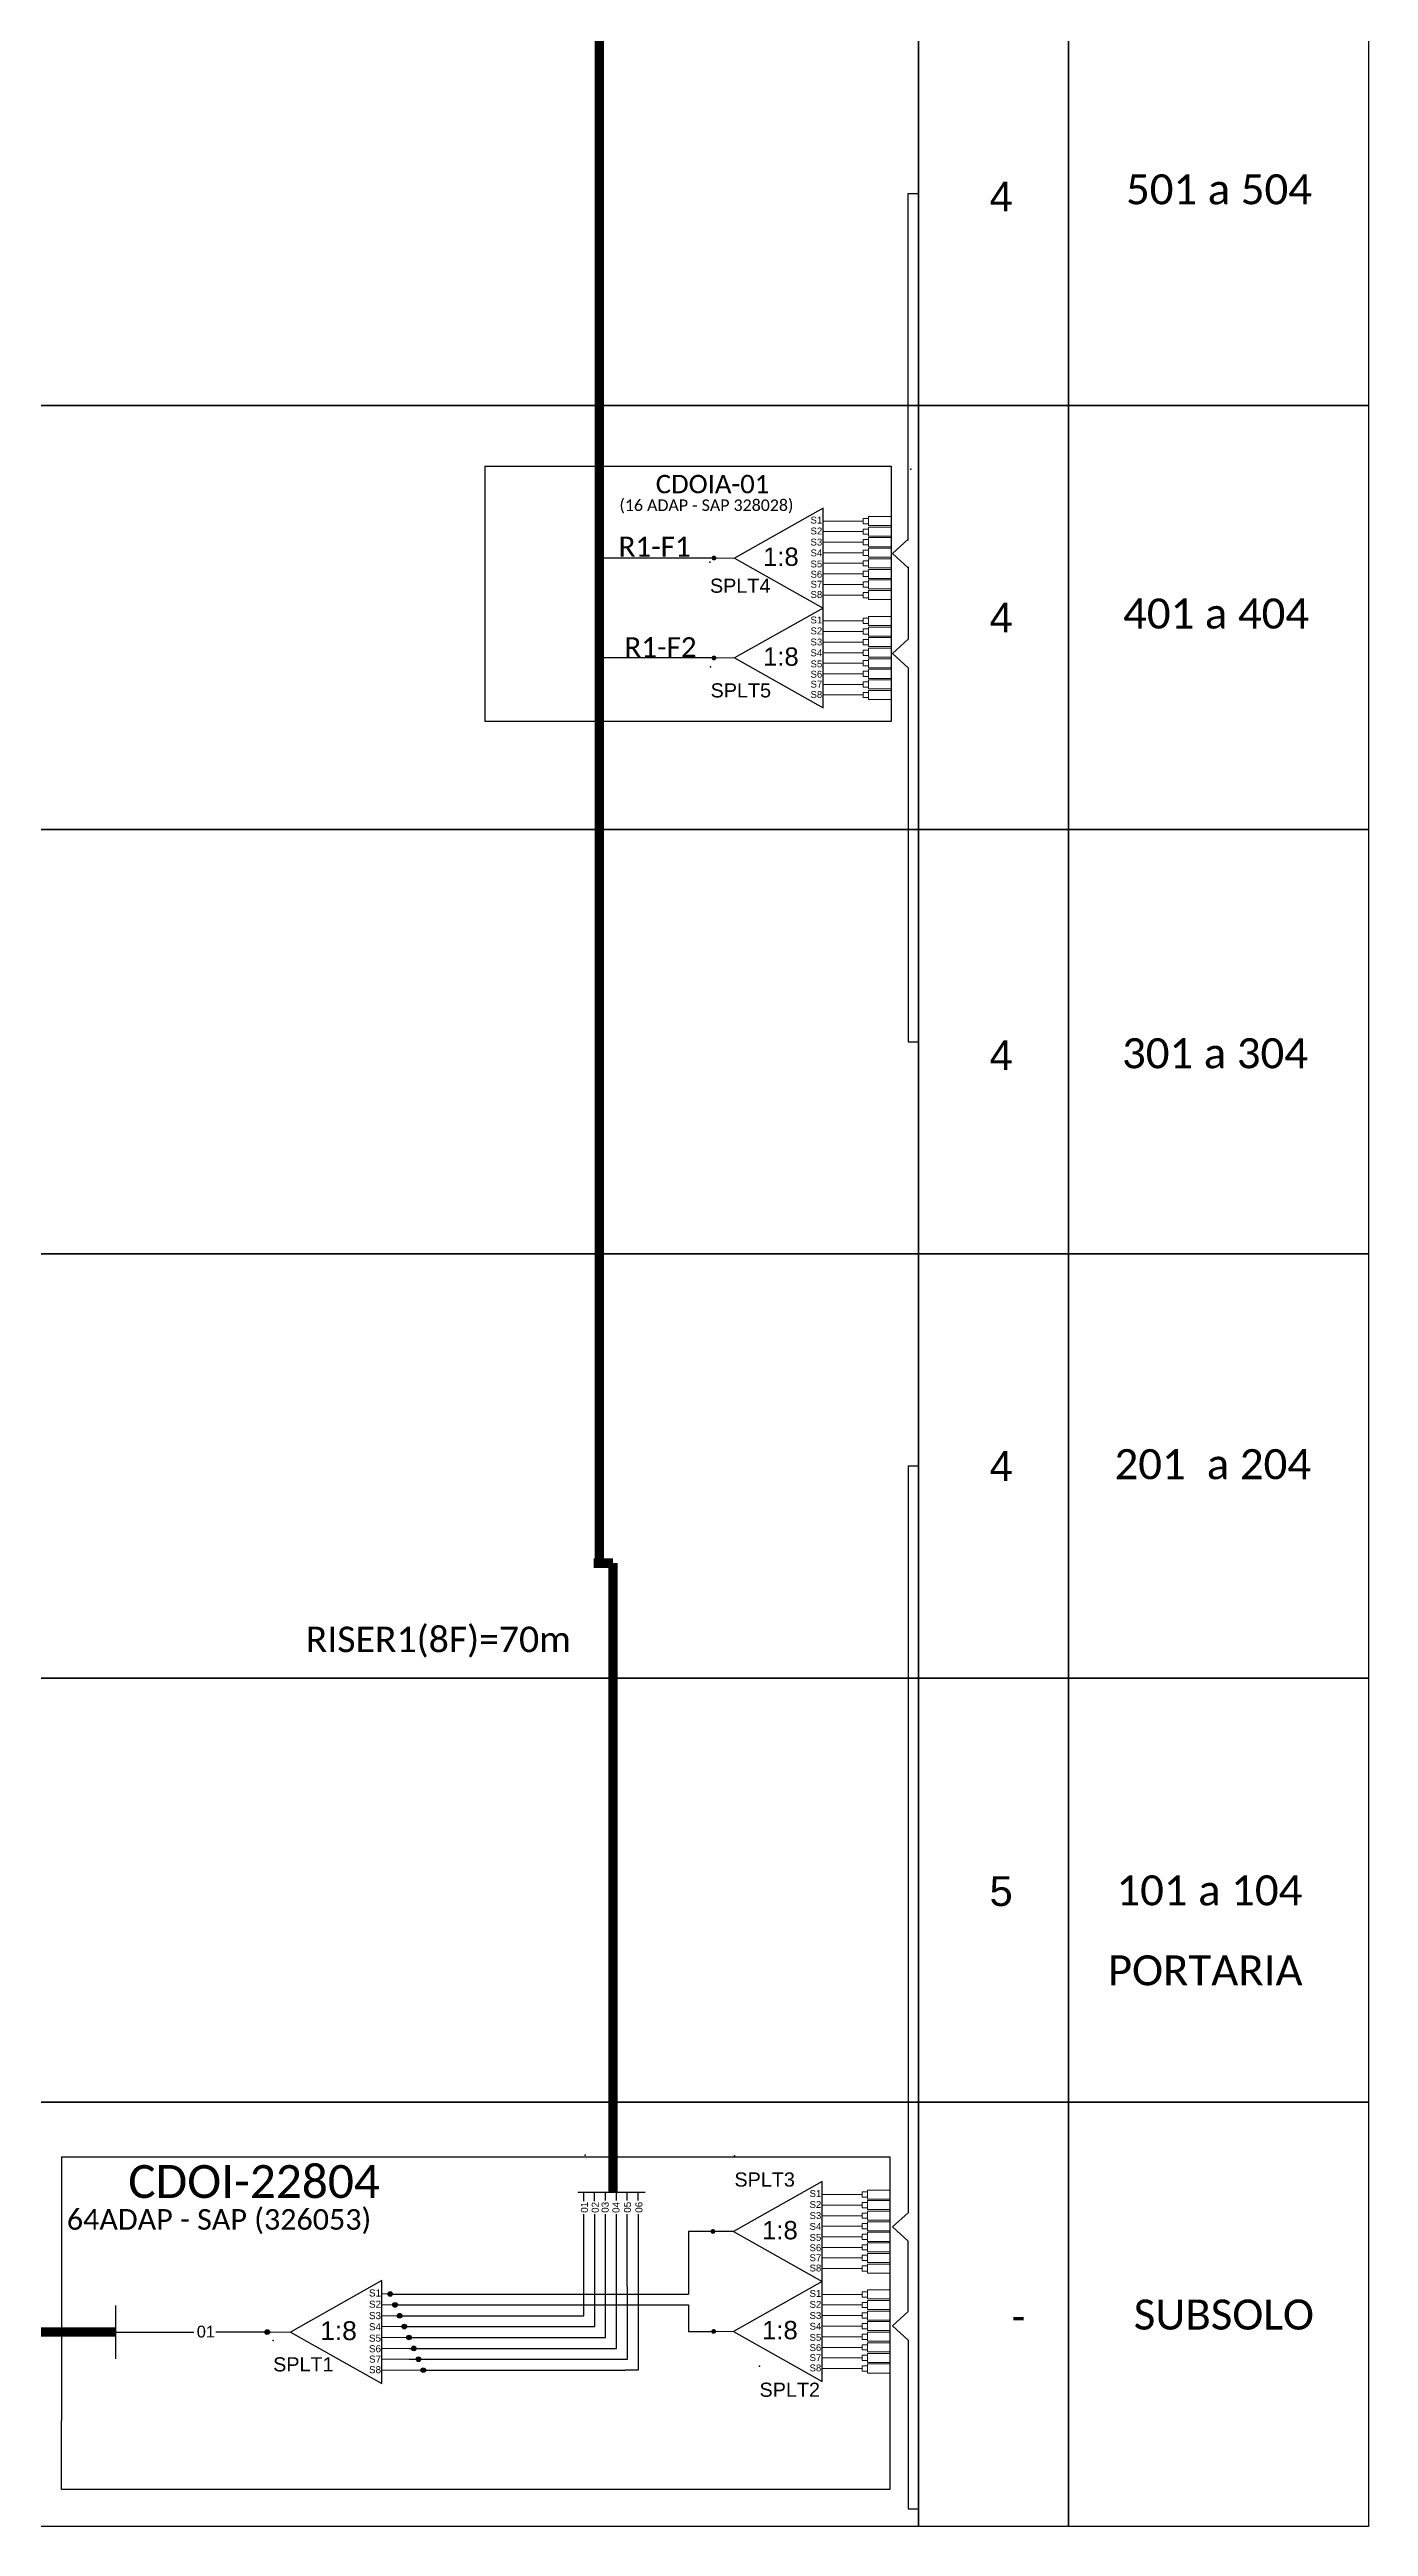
# Model space of a CAD drawing. Header units: metres. Extents: x 8.2 to 67.7, y 13.1 to 54.8.
# Drawn here: x 56.43 to 60.45, y 36.67 to 44.23 of the extents above; entities that cross this region are included whole.
import ezdxf
from ezdxf.enums import TextEntityAlignment as Align

# ---------------------------------------------------------------- set-up
doc = ezdxf.new("R2010")
doc.units = ezdxf.units.M
doc.styles.add('ARIAL', font='arial.ttf')
doc.styles.add('WMF-Calibri0', font='calibri.ttf')

# ---------------------------------------------------------------- blocks, each defined once
blk = doc.blocks.new('SPLT_1-8_DIV_DIR')
h = blk.add_hatch(color=3)
h.dxf.hatch_style = 1
edge = h.paths.add_edge_path()
edge.add_arc((12.77, 4.04), 0.242, 0, 360)
h = blk.add_hatch(color=3)
h.dxf.hatch_style = 1
edge = h.paths.add_edge_path()
edge.add_arc((13.27, 2.88), 0.242, 0, 360)
h = blk.add_hatch(color=3)
h.dxf.hatch_style = 1
edge = h.paths.add_edge_path()
edge.add_arc((13.77, 1.73), 0.242, 0, 360)
h = blk.add_hatch(color=3)
h.dxf.hatch_style = 1
edge = h.paths.add_edge_path()
edge.add_arc((14.27, 0.58), 0.242, 0, 360)
h = blk.add_hatch(color=3)
h.dxf.hatch_style = 1
edge = h.paths.add_edge_path()
edge.add_arc((14.77, -0.58), 0.242, 0, 360)
h = blk.add_hatch(color=3)
h.dxf.hatch_style = 1
edge = h.paths.add_edge_path()
edge.add_arc((15.27, -1.73), 0.242, 0, 360)
h = blk.add_hatch(color=3)
h.dxf.hatch_style = 1
edge = h.paths.add_edge_path()
edge.add_arc((15.77, -2.88), 0.242, 0, 360)
h = blk.add_hatch(color=3)
h.dxf.hatch_style = 1
edge = h.paths.add_edge_path()
edge.add_arc((16.27, -4.04), 0.242, 0, 360)
at = {"color": 1}
blk.add_lwpolyline([(11.89, 5.45), (2.22, 0), (11.89, -5.45), (11.89, 5.45)], dxfattribs=at)
at = {"color": 7, "lineweight": 0}
for points in [[(12.77, 4.04), (11.89, 4.04)], [(11.89, 2.88), (13.27, 2.88)], [(11.89, 1.73), (13.77, 1.73)], [(11.89, 0.58), (14.27, 0.58)], [(11.89, -0.58), (14.77, -0.58)], [(11.89, -1.73), (15.27, -1.73)], [(11.89, -2.88), (15.77, -2.88)], [(11.89, -4.04), (16.27, -4.04)]]:
    blk.add_lwpolyline(points, dxfattribs=at)
at = {"color": 1, "lineweight": 0}
blk.add_lwpolyline([(2.22, 0), (0, 0)], dxfattribs=at)
at = {"color": 3}
for centre in [(12.77, 4.04), (13.27, 2.88), (13.77, 1.73), (14.27, 0.58), (14.77, -0.58), (15.27, -1.73), (15.77, -2.88), (16.27, -4.04)]:
    blk.add_circle(centre, 0.242, dxfattribs=at)
at = {"color": 1, "style": 'ARIAL'}
for s, height, p in [('S1', 0.75, (10.52, 3.77)), ('S2', 0.75, (10.52, 2.58)), ('1:8', 2, (5.35, -0.85)), ('S3', 0.75, (10.52, 1.37)), ('S4', 0.75, (10.52, 0.19)), ('S5', 0.75, (10.52, -1.02)), ('S6', 0.75, (10.52, -2.14)), ('S7', 0.75, (10.52, -3.24)), ('S8', 0.75, (10.52, -4.36))]:
    blk.add_text(s, height=height, dxfattribs=at).set_placement(p)
blk = doc.blocks.new('A$C415C251F')
at = {"color": 3}
blk.add_point((0, 0), dxfattribs=at)
blk = doc.blocks.new('LEG_CDOIA8_C-SPLT_DIR')
at = {"color": 3}
blk.add_blockref('A$C415C251F', (0, 0), dxfattribs=at)
at = {"color": 1, "style": 'WMF-Calibri0', "flags": 4}
blk.add_attdef('CDO', (-26.84, -2.61), '', height=2, dxfattribs=at)
blk.add_attdef('MODELO', text='', height=1.5, dxfattribs=at).set_placement((-22.23, -4.54), align=Align.CENTER)
at = {"style": 'ARIAL', "flags": 4}
blk.add_attdef('SPLITAGEM', text='', height=1.5, dxfattribs=at).set_placement((-18.36, -12.59), align=Align.CENTER)
blk = doc.blocks.new('SPLITTER_')
blk.add_point((0, 0))
at = {"style": 'ARIAL', "flags": 4}
blk.add_attdef('SPLT', (0, -3.26), '', height=1.5, dxfattribs=at)
blk = doc.blocks.new('SPLT_1-8_SC-APC')
at = {"color": 1}
blk.add_lwpolyline([(-7.37, -2.1), (-17.04, -7.55), (-7.37, -13), (-7.37, -2.1)], dxfattribs=at)
at = {"color": 3, "lineweight": 0}
for points in [[(-2.99, -3.51), (-7.37, -3.51)], [(-7.37, -4.66), (-2.99, -4.66)], [(-2.41, -3.02), (-2.41, -4)], [(-2.41, -3.02), (0, -3.02)], [(-2.41, -4), (0, -4)], [(-2.41, -4.17), (-2.41, -5.16)], [(-2.41, -4.17), (0, -4.17)], [(-2.41, -5.16), (0, -5.16)], [(-2.41, -5.32), (-2.41, -6.31)], [(-2.41, -5.32), (0, -5.32)], [(-7.37, -5.82), (-2.99, -5.82)], [(-7.37, -6.97), (-2.99, -6.97)], [(-2.41, -6.31), (0, -6.31)], [(-2.41, -6.48), (-2.41, -7.46)], [(-2.41, -6.48), (0, -6.48)], [(-2.41, -7.46), (0, -7.46)], [(-2.41, -7.63), (-2.41, -8.62)], [(-2.41, -7.63), (0, -7.63)], [(-7.37, -8.12), (-2.99, -8.12)], [(-7.37, -9.28), (-2.99, -9.28)], [(-7.37, -10.43), (-2.99, -10.43)], [(-2.41, -8.62), (0, -8.62)], [(-2.41, -8.78), (-2.41, -9.77)], [(-2.41, -8.78), (0, -8.78)], [(-2.41, -9.77), (0, -9.77)], [(-2.41, -9.94), (-2.41, -10.92)], [(-2.41, -9.94), (0, -9.94)], [(-7.37, -11.58), (-2.99, -11.58)], [(-2.41, -10.92), (0, -10.92)], [(-2.41, -11.09), (-2.41, -12.08)], [(-2.41, -11.09), (0, -11.09)], [(-2.41, -12.08), (0, -12.08)]]:
    blk.add_lwpolyline(points, dxfattribs=at)
for points in [[(-2.99, -3.22), (-2.41, -3.22), (-2.41, -3.8), (-2.99, -3.8)], [(-2.99, -4.38), (-2.41, -4.38), (-2.41, -4.95), (-2.99, -4.95)], [(-2.99, -5.53), (-2.41, -5.53), (-2.41, -6.1), (-2.99, -6.1)], [(-2.99, -6.68), (-2.41, -6.68), (-2.41, -7.26), (-2.99, -7.26)], [(-2.99, -7.84), (-2.41, -7.84), (-2.41, -8.41), (-2.99, -8.41)], [(-2.99, -8.99), (-2.41, -8.99), (-2.41, -9.56), (-2.99, -9.56)], [(-2.99, -10.14), (-2.41, -10.14), (-2.41, -10.72), (-2.99, -10.72)], [(-2.99, -11.3), (-2.41, -11.3), (-2.41, -11.87), (-2.99, -11.87)]]:
    blk.add_lwpolyline(points, close=True, dxfattribs=at)
at = {"color": 1, "lineweight": 0}
blk.add_lwpolyline([(-17.04, -7.55), (-19.26, -7.55)], dxfattribs=at)
at = {"color": 1, "style": 'ARIAL'}
for s, height, p in [('S1', 0.75, (-8.74, -3.78)), ('S2', 0.75, (-8.74, -4.97)), ('1:8', 2, (-13.91, -8.4)), ('S3', 0.75, (-8.74, -6.18)), ('S4', 0.75, (-8.74, -7.36)), ('S5', 0.75, (-8.74, -8.57)), ('S6', 0.75, (-8.74, -9.69)), ('S7', 0.75, (-8.74, -10.78)), ('S8', 0.75, (-8.74, -11.9))]:
    blk.add_text(s, height=height, dxfattribs=at).set_placement(p)

msp = doc.modelspace()

# ---------------------------------------------------------------- hatches: boundary and pattern name
h = msp.add_hatch(color=3)
h.dxf.hatch_style = 1
edge = h.paths.add_edge_path()
edge.add_arc((58.4579, 42.6818), 0.00738, 0, 360)
h = msp.add_hatch(color=3)
h.dxf.hatch_style = 1
edge = h.paths.add_edge_path()
edge.add_arc((58.4579, 42.3767), 0.00738, 0, 360)
h = msp.add_hatch(color=3)
h.dxf.hatch_style = 1
edge = h.paths.add_edge_path()
edge.add_arc((58.4547, 37.5737), 0.00738, 0, 360)
h = msp.add_hatch(color=3)
h.dxf.hatch_style = 1
edge = h.paths.add_edge_path()
edge.add_arc((58.4569, 37.2685), 0.00738, 0, 360)
h = msp.add_hatch(color=3)
h.dxf.hatch_style = 1
edge = h.paths.add_edge_path()
edge.add_arc((57.0948, 37.2665), 0.00738, 0, 360)

# ---------------------------------------------------------------- linework, layer by layer
at = {"color": 5, "const_width": 0.0288}
for points in [[(58.1083, 50.3863), (58.1083, 39.9942)], [(58.1083, 39.9942), (58.1083, 39.6186)], [(58.0911, 39.6137), (58.1495, 39.6137)], [(58.1495, 37.6934), (58.1495, 39.6137)]]:
    msp.add_lwpolyline(points, dxfattribs=at)
for points in [[(52.5849, 44.4425), (59.082, 44.4425), (59.082, 43.1476), (52.5849, 43.1476)], [(59.082, 44.4425), (59.5397, 44.4425), (59.5397, 43.1476), (59.082, 43.1476)], [(59.5397, 44.4425), (60.455, 44.4425), (60.455, 43.1476), (59.5397, 43.1476)], [(52.5849, 43.1476), (59.082, 43.1476), (59.082, 41.8527), (52.5849, 41.8527)], [(59.082, 43.1476), (59.5397, 43.1476), (59.5397, 41.8527), (59.082, 41.8527)], [(59.5397, 43.1476), (60.455, 43.1476), (60.455, 41.8527), (59.5397, 41.8527)], [(52.5849, 41.8527), (59.082, 41.8527), (59.082, 40.5578), (52.5849, 40.5578)], [(59.082, 41.8527), (59.5397, 41.8527), (59.5397, 40.5578), (59.082, 40.5578)], [(59.5397, 41.8527), (60.455, 41.8527), (60.455, 40.5578), (59.5397, 40.5578)], [(52.5849, 40.5578), (59.082, 40.5578), (59.082, 39.2629), (52.5849, 39.2629)], [(59.082, 40.5578), (59.5397, 40.5578), (59.5397, 39.2629), (59.082, 39.2629)], [(59.5397, 40.5578), (60.455, 40.5578), (60.455, 39.2629), (59.5397, 39.2629)], [(52.5849, 39.2629), (59.082, 39.2629), (59.082, 37.968), (52.5849, 37.968)], [(59.082, 39.2629), (59.5397, 39.2629), (59.5397, 37.968), (59.082, 37.968)], [(59.5397, 39.2629), (60.455, 39.2629), (60.455, 37.968), (59.5397, 37.968)], [(52.5849, 37.968), (59.082, 37.968), (59.082, 36.6732), (52.5849, 36.6732)], [(59.082, 37.968), (59.5397, 37.968), (59.5397, 36.6732), (59.082, 36.6732)], [(59.5397, 37.968), (60.455, 37.968), (60.455, 36.6732), (59.5397, 36.6732)]]:
    msp.add_lwpolyline(points, close=True)
at = {"color": 3}
for points in [[(59.0505, 42.7354), (59.0505, 43.795), (59.082, 43.795)], [(59.0502, 42.7389), (59.0502, 42.7389), (59.003, 42.6955), (59.0505, 42.6521), (59.0505, 42.6521)], [(59.0505, 42.655), (59.0502, 42.4338)], [(59.0502, 42.4338), (59.0502, 42.4338), (59.003, 42.3904), (59.0505, 42.347), (59.0505, 42.347)], [(59.0505, 42.347), (59.0505, 41.2053), (59.082, 41.2053)], [(59.0502, 39.9104), (59.082, 39.9104)], [(59.0502, 39.9104), (59.0502, 37.6309)], [(59.0502, 37.6309), (59.0502, 37.6309), (59.003, 37.5875), (59.0505, 37.544), (59.0505, 37.544)], [(59.0502, 37.3289), (59.0505, 37.544)], [(59.0502, 37.3289), (59.0502, 37.3289), (59.003, 37.2855), (59.0505, 37.2421), (59.0505, 37.2421)], [(56.6327, 37.2665), (56.8709, 37.2665), (56.8709, 37.2665)], [(57.0874, 37.2665), (56.9379, 37.2665)], [(59.0505, 37.2421), (59.0505, 36.7266), (59.082, 36.7266)]]:
    msp.add_lwpolyline(points, dxfattribs=at)
at = {"color": 1}
for points in [[(57.7585, 42.9622), (57.7585, 42.1824)], [(57.7585, 42.9622), (58.9984, 42.9622), (58.9984, 42.1824)], [(58.9984, 42.1824), (57.7585, 42.1824)], [(56.467, 37.8015), (56.467, 36.9971)], [(56.467, 37.8015), (58.9942, 37.8015), (58.9942, 36.7855)], [(56.6327, 37.1852), (56.6327, 37.3479)], [(58.9942, 36.9785), (58.9942, 36.7855), (56.467, 36.7855), (56.467, 36.9971)]]:
    msp.add_lwpolyline(points, dxfattribs=at)
at = {"color": 5}
for points in [[(58.4579, 42.6818), (58.1083, 42.6818)], [(58.4579, 42.3767), (58.1083, 42.3767)], [(58.0421, 37.6934), (58.105, 37.6934)], [(58.0605, 37.6666), (58.0605, 37.6934)], [(58.0937, 37.6666), (58.0937, 37.6934)], [(58.1012, 37.6934), (58.2477, 37.6934)], [(58.1271, 37.6682), (58.1271, 37.6934)], [(58.1603, 37.6677), (58.1603, 37.6934)], [(58.1935, 37.6682), (58.1935, 37.6934)], [(58.2267, 37.6677), (58.2267, 37.6934)], [(57.5131, 37.2831), (58.094, 37.2831), (58.0939, 37.6267)], [(57.5275, 37.2499), (58.1272, 37.2499), (58.1271, 37.6265)], [(57.5275, 37.1835), (58.1936, 37.1835), (58.1935, 37.6265)], [(57.5275, 37.2167), (58.1604, 37.2167), (58.1603, 37.6261)], [(58.0608, 37.3163), (58.0607, 37.6267)], [(58.2267, 37.6265), (58.2267, 37.1503), (58.1882, 37.1503)], [(57.4987, 37.3163), (58.0608, 37.3163), (58.0608, 37.338)], [(57.9944, 37.3163), (57.9944, 37.3163)], [(58.0276, 37.3163), (58.0276, 37.3163)], [(57.5707, 37.1503), (58.1882, 37.1503)]]:
    msp.add_lwpolyline(points, dxfattribs=at)
at = {"ltscale": 0.5}
for points in [[(58.5185, 37.5735), (58.38, 37.5735), (58.38, 37.3827)], [(57.4768, 37.3827), (57.9943, 37.3827)], [(57.9943, 37.3827), (58.38, 37.3827)], [(57.4912, 37.3495), (58.0275, 37.3495)], [(58.0275, 37.3495), (58.38, 37.3495), (58.38, 37.2684), (58.4562, 37.2684)]]:
    msp.add_lwpolyline(points, dxfattribs=at)
at = {"color": 1, "const_width": 0.0288}
msp.add_lwpolyline([(56.6327, 37.2665), (54.0796, 37.2665)], dxfattribs=at)
at = {"color": 3}
msp.add_circle((57.0948, 37.2665), 0.00738, dxfattribs=at)

# ---------------------------------------------------------------- block references
ref = msp.add_blockref('LEG_CDOIA8_C-SPLT_DIR', (59.0583, 42.9527), dxfattribs=dict(at, xscale=0.0280448842752, yscale=0.0280448842752, zscale=0.0280448842752))
ref.add_attrib('CDO', 'CDOIA-01', (58.2803, 42.8795), dxfattribs={"color": 1, "height": 0.05609, "style": 'WMF-Calibri0'})
ref.add_attrib('MODELO', '(16 ADAP - SAP 328028)', dxfattribs={"color": 1, "height": 0.035056, "style": 'WMF-Calibri0'}).set_placement((58.4349, 42.8255), align=Align.CENTER)
at = {"color": 3, "xscale": 0.0279936, "yscale": 0.0279936, "zscale": 0.0279936}
for p in [(58.9971, 42.893), (58.9971, 42.588), (58.9942, 37.7847), (58.9942, 37.4797)]:
    msp.add_blockref('SPLT_1-8_SC-APC', p, dxfattribs=at)
ref = msp.add_blockref('SPLITTER_', (58.4457, 42.6696), dxfattribs=dict(xscale=0.0288000000000066, yscale=0.0288000000000066, zscale=0.0288000000000066))
ref.add_attrib('SPLT', 'SPLT4', (58.4457, 42.5757), dxfattribs={"height": 0.0432, "style": 'ARIAL'})
ref = msp.add_blockref('SPLITTER_', (58.4476, 42.3501), dxfattribs=dict(xscale=0.0288000000000066, yscale=0.0288000000000066, zscale=0.0288000000000066))
ref.add_attrib('SPLT', 'SPLT5', (58.4476, 42.2562), dxfattribs={"height": 0.0432, "style": 'ARIAL'})
at = {"color": 1}
ref = msp.add_blockref('LEG_CDOIA8_C-SPLT_DIR', (58.0646, 37.8069), dxfattribs=dict(at, xscale=0.0502449454365593, yscale=0.0502449454365593, zscale=0.0502449454365593))
ref.add_attrib('CDO', 'CDOI-22804', (56.6706, 37.6758), dxfattribs={"color": 1, "height": 0.10049, "style": 'WMF-Calibri0'})
ref.add_attrib('MODELO', '64ADAP - SAP (326053)', dxfattribs={"color": 1, "height": 0.062806, "style": 'WMF-Calibri0'}).set_placement((56.9476, 37.579), align=Align.CENTER)
ref = msp.add_blockref('SPLITTER_', (58.5204, 37.8045), dxfattribs=dict(xscale=0.0288000000000066, yscale=0.0288000000000066, zscale=0.0288000000000066))
ref.add_attrib('SPLT', 'SPLT3', (58.5204, 37.7106), dxfattribs={"height": 0.0432, "style": 'ARIAL'})
at = {"xscale": 0.0288000000000066, "yscale": 0.0288000000000066, "zscale": 0.0288000000000066}
msp.add_blockref('SPLT_1-8_DIV_DIR', (57.1022, 37.2665), dxfattribs=at)
ref = msp.add_blockref('SPLITTER_', (57.1127, 37.2404), dxfattribs=dict(xscale=0.0288000000000066, yscale=0.0288000000000066, zscale=0.0288000000000066))
ref.add_attrib('SPLT', 'SPLT1', (57.1127, 37.1465), dxfattribs={"height": 0.0432, "style": 'ARIAL'})
ref = msp.add_blockref('SPLITTER_', (58.5969, 37.1628), dxfattribs=dict(xscale=0.0288000000000066, yscale=0.0288000000000066, zscale=0.0288000000000066))
ref.add_attrib('SPLT', 'SPLT2', (58.5969, 37.0689), dxfattribs={"height": 0.0432, "style": 'ARIAL'})

# ---------------------------------------------------------------- texts
at = {"style": 'WMF-Calibri0'}
for s, p in [('501 a 504', (59.7153, 43.7615)), ('401 a 404', (59.7065, 42.4666)), ('301 a 304', (59.7032, 41.1243)), ('201  a 204', (59.6802, 39.87)), ('101 a 104', (59.686, 38.5691)), ('PORTARIA', (59.6598, 38.3249)), ('SUBSOLO', (59.739, 37.2742))]:
    msp.add_text(s, height=0.09163, dxfattribs=at).set_placement(p)
at = {"color": 5, "style": 'WMF-Calibri0'}
for s, height, p in [('R1-F1', 0.06084, (58.1668, 42.6864)), ('R1-F2', 0.06084, (58.1846, 42.3793)), ('RISER1(8F)=70m', 0.07776, (57.2122, 39.3421))]:
    msp.add_text(s, height=height, dxfattribs=at).set_placement(p)
at = {"style": 'ARIAL'}
for s, p in [('01', (58.0625, 37.6474)), ('02', (58.0956, 37.647)), ('03', (58.1257, 37.6474)), ('04', (58.1589, 37.647)), ('05', (58.1939, 37.6474)), ('06', (58.2289, 37.6474))]:
    msp.add_text(s, height=0.0216, rotation=90, dxfattribs=at).set_placement(p, align=Align.MIDDLE_CENTER)
msp.add_text('01', height=0.036, dxfattribs=at).set_placement((56.9075, 37.268), align=Align.MIDDLE_CENTER)
at = {"style": 'ARIAL', "flags": 12}
for tag, text, height, p in [('4', 'XX', 0.09096, (59.3342, 43.7855)), ('4', 'XX', 0.09096, (59.3342, 42.5001)), ('4', 'XX', 0.09096, (59.3342, 41.1642)), ('4', '0', 0.091, (59.3342, 39.9104)), ('5', 'XX', 0.09096, (59.3342, 38.6127)), ('-', 'XX', 0.09096, (59.3872, 37.3178))]:
    msp.add_attdef(tag, text=text, height=height, dxfattribs=at).set_placement(p, align=Align.MIDDLE_CENTER)

doc.saveas('drawing.dxf')
